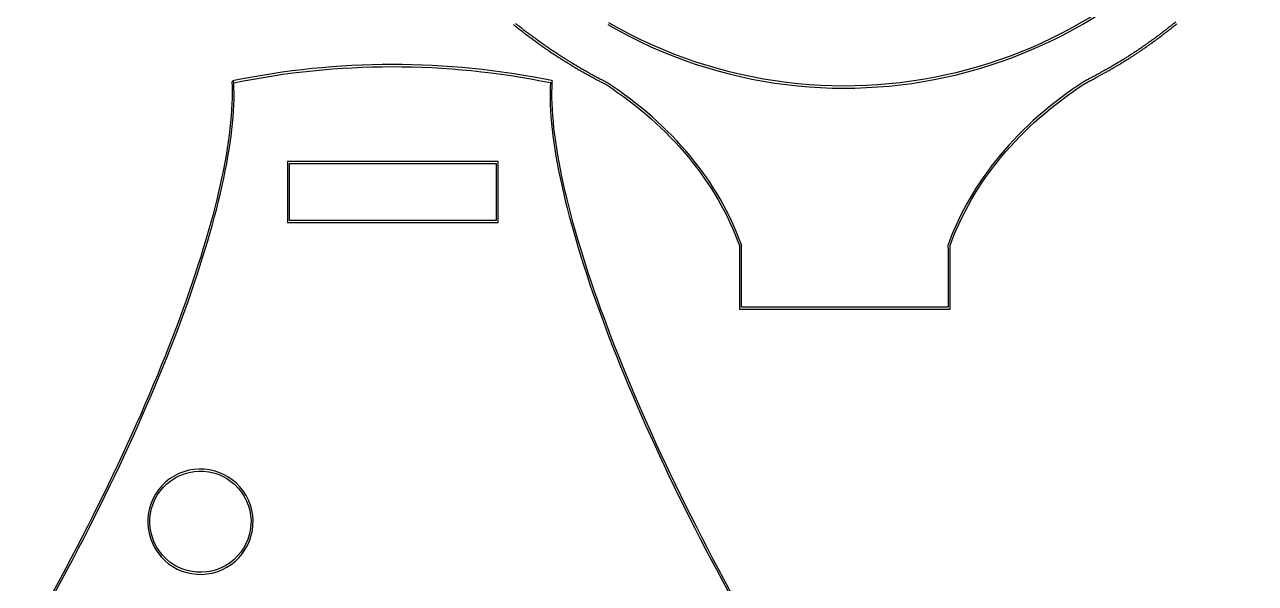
# Model space of a CAD drawing. Extents: x 10 to 440, y 10 to 290.
# Drawn here: x 228.1 to 286.6, y 95.4 to 121.9 of the extents above; entities that cross this region are included whole.
import ezdxf

# ---------------------------------------------------------------- set-up
doc = ezdxf.new("R2010")
doc.units = 0
doc.layers.add('Layer_1', color=7, linetype='CONTINUOUS')

msp = doc.modelspace()

# ---------------------------------------------------------------- linework, layer by layer
at = {"layer": 'Layer_1', "color": 7}
for p, q in [((251.341125, 121.8962), (251.374328, 121.8708)), ((251.85675, 121.4938), (251.884094, 121.4704)), ((251.944641, 121.5505), (251.917297, 121.572)), ((252.817688, 120.9138), (252.786438, 120.9372)), ((252.819641, 120.9118), (252.817688, 120.9138)), ((281.817688, 121.277), (281.817688, 121.279)), ((281.876281, 121.197), (281.878234, 121.197)), ((281.878234, 121.197), (281.878234, 121.1989)), ((282.038391, 121.443), (282.016906, 121.4274)), ((282.077453, 121.3473), (282.098938, 121.363)), ((282.210266, 121.4489), (282.212219, 121.4489)), ((252.727844, 120.8552), (252.761047, 120.8317)), ((253.434875, 120.3786), (253.436828, 120.3766)), ((253.436828, 120.3766), (253.454406, 120.3649)), ((253.509094, 120.4509), (253.489562, 120.4626)), ((253.509094, 120.4489), (253.509094, 120.4509)), ((281.276672, 120.8903), (281.276672, 120.8923)), ((253.979797, 120.152), (253.977844, 120.152)), ((254.593078, 119.7848), (254.591125, 119.7848)), ((279.802062, 119.9528), (279.776672, 119.9352)), ((279.804016, 119.9528), (279.802062, 119.9528)), ((279.829406, 119.8512), (279.854797, 119.8669)), ((279.829406, 119.8493), (279.829406, 119.8512)), ((279.971984, 120.0524), (279.960266, 120.0466)), ((279.983703, 120.0524), (279.971984, 120.0524)), ((279.997375, 119.9528), (280.013, 119.9528)), ((280.013, 119.9528), (280.024719, 119.9606)), ((238.077179, 119.177751), (237.978604, 119.172708)), ((237.978604, 119.172708), (237.979579, 119.171019)), ((238.017633, 119.222307), (238.077179, 119.177751)), ((253.190442, 119.227365), (253.14802, 119.234442)), ((253.187009, 119.182531), (253.190442, 119.227365)), ((253.190442, 119.227365), (253.190442, 119.227365)), ((254.897766, 119.4958), (254.897766, 119.4977)), ((254.897766, 119.4977), (254.917297, 119.486)), ((254.917297, 119.486), (254.938781, 119.4723)), ((254.968078, 119.572), (254.946594, 119.5837)), ((254.987609, 119.5602), (254.968078, 119.572)), ((254.989562, 119.5602), (254.987609, 119.5602)), ((255.300109, 119.279), (255.300109, 119.277)), ((255.770812, 119.1481), (255.768859, 119.1481)), ((255.772766, 119.1462), (255.770812, 119.1481)), ((278.434875, 119.195), (278.432922, 119.195)), ((278.438781, 119.197), (278.434875, 119.195)), ((278.868469, 119.3102), (278.870422, 119.3102)), ((278.940734, 119.4626), (278.917297, 119.4509)), ((278.946594, 119.4723), (278.940734, 119.4626)), ((278.958312, 119.4782), (278.946594, 119.4723)), ((278.966125, 119.363), (279.011047, 119.3864)), ((279.011047, 119.3864), (279.016906, 119.3962)), ((279.221984, 119.5095), (279.221984, 119.5075)), ((279.288391, 119.5446), (279.288391, 119.5466)), ((279.288391, 119.5466), (279.290344, 119.5466)), ((279.411438, 119.7302), (279.399719, 119.7243)), ((279.423156, 119.7302), (279.411438, 119.7302)), ((279.438781, 119.6305), (279.4505, 119.6305)), ((279.4505, 119.6305), (279.462219, 119.6364)), ((253.094175, 119.140204), (253.094175, 119.140204)), ((250.572436, 115.398908), (240.621269, 115.398906)), ((240.621269, 115.398906), (240.62127, 112.498507)), ((240.720879, 115.299296), (250.521656, 115.299298)), ((240.72088, 112.598117), (240.720879, 115.299296)), ((250.521656, 115.299298), (250.521656, 112.598119)), ((250.521656, 115.299298), (250.521656, 115.299298)), ((250.621266, 115.398908), (250.572436, 115.398908)), ((250.621266, 112.498509), (250.621266, 115.398908)), ((250.621266, 115.398908), (250.621266, 115.398908)), ((240.62127, 112.498507), (250.621266, 112.498509)), ((250.521656, 112.598119), (240.72088, 112.598117)), ((262.065734, 111.4059), (262.065734, 111.3805)), ((262.065734, 111.3805), (262.065734, 111.3317)), ((262.065734, 111.3317), (262.065734, 108.3805)), ((262.165344, 111.4255), (262.163391, 111.4333)), ((262.165344, 111.3317), (262.165344, 111.4255)), ((262.165344, 111.2809), (262.165344, 111.3317)), ((262.165344, 108.4802), (262.165344, 111.2809)), ((271.968078, 111.4333), (271.964172, 111.4255)), ((271.964172, 111.4255), (271.964172, 111.2809)), ((271.964172, 111.2809), (271.966125, 111.2809)), ((271.966125, 111.2809), (271.966125, 108.4802)), ((272.063781, 111.3805), (272.063781, 111.404)), ((272.065734, 111.3805), (272.063781, 111.3805)), ((272.065734, 108.3805), (272.065734, 111.3805)), ((262.065734, 108.3805), (262.116516, 108.3805)), ((262.116516, 108.3805), (272.014953, 108.3805)), ((271.966125, 108.4802), (262.165344, 108.4802)), ((272.014953, 108.3805), (272.065734, 108.3805)), ((238.567923, 99.499651), (238.567923, 99.499651)), ((238.654187, 99.549456), (238.654187, 99.549456))]:
    msp.add_line(p, q, dxfattribs=at)
for points in [[(255.816004, 121.894175), (266.57708, 115.681265), (280.338676, 119.368688), (286.551576, 130.129746)], [(286.465311, 130.179551), (280.279411, 119.465258), (266.580072, 115.794546), (255.865804, 121.980431)], [(251.374328, 121.8708), (251.422855, 121.8316), (251.471994, 121.7924), (251.520812, 121.7536)], [(251.583312, 121.8317), (251.534689, 121.8704), (251.485161, 121.9099), (251.436828, 121.9489)], [(251.520812, 121.7536), (251.631744, 121.6656), (251.74434, 121.5799), (251.85675, 121.4938)], [(251.917297, 121.572), (251.805336, 121.6577), (251.693801, 121.7441), (251.583312, 121.8317)], [(252.095031, 121.4372), (252.044691, 121.4748), (251.994695, 121.5125), (251.944641, 121.5505)], [(282.149719, 121.529), (282.11273, 121.5009), (282.075536, 121.4709), (282.038391, 121.443)], [(282.278625, 121.6266), (282.236269, 121.5939), (282.192285, 121.5614), (282.149719, 121.529)], [(282.212219, 121.4489), (282.254956, 121.4815), (282.296646, 121.5137), (282.339172, 121.5466)], [(282.41925, 121.736), (282.372107, 121.6992), (282.326032, 121.6631), (282.278625, 121.6266)], [(282.339172, 121.5466), (282.386769, 121.5832), (282.434417, 121.6209), (282.48175, 121.6579)], [(282.503234, 121.8005), (282.475775, 121.7788), (282.4468, 121.7576), (282.41925, 121.736)], [(282.48175, 121.6579), (282.509411, 121.6795), (282.536212, 121.7006), (282.563781, 121.7223)], [(282.616516, 121.8923), (282.57827, 121.8615), (282.541661, 121.831), (282.503234, 121.8005)], [(282.563781, 121.7223), (282.602362, 121.753), (282.640617, 121.7833), (282.679016, 121.8141)], [(282.768859, 122.0153), (282.718649, 121.9744), (282.667043, 121.9328), (282.616516, 121.8923)], [(282.679016, 121.8141), (282.729746, 121.8548), (282.780948, 121.8961), (282.831359, 121.9372)], [(251.884094, 121.4704), (251.934349, 121.4322), (251.985895, 121.3949), (252.036438, 121.3571)], [(252.036438, 121.3571), (252.094244, 121.3139), (252.152086, 121.2709), (252.210266, 121.2282)], [(252.268859, 121.3083), (252.210913, 121.3508), (252.152607, 121.3941), (252.095031, 121.4372)], [(252.210266, 121.2282), (252.268248, 121.1853), (252.325743, 121.1436), (252.384094, 121.1012)], [(252.442688, 121.1813), (252.38457, 121.2235), (252.32661, 121.2656), (252.268859, 121.3083)], [(252.384094, 121.1012), (252.497922, 121.0188), (252.612641, 120.9357), (252.727844, 120.8552)], [(252.786438, 120.9372), (252.671258, 121.0177), (252.556487, 121.0989), (252.442688, 121.1813)], [(252.971984, 120.8063), (252.921536, 120.8409), (252.869833, 120.8769), (252.819641, 120.9118)], [(281.376281, 120.9606), (281.342987, 120.9373), (281.31008, 120.9135), (281.276672, 120.8903)], [(281.4505, 121.0134), (281.425947, 120.996), (281.400897, 120.9779), (281.376281, 120.9606)], [(281.434875, 120.8786), (281.459589, 120.8959), (281.484443, 120.9139), (281.509094, 120.9313)], [(281.585266, 121.1091), (281.540334, 121.0766), (281.495647, 121.0455), (281.4505, 121.0134)], [(281.509094, 120.9313), (281.554422, 120.9636), (281.598747, 120.9964), (281.643859, 121.029)], [(281.743469, 121.2243), (281.690842, 121.1859), (281.638191, 121.147), (281.585266, 121.1091)], [(281.643859, 121.029), (281.696998, 121.0671), (281.751178, 121.1057), (281.804016, 121.1442)], [(281.817688, 121.279), (281.793137, 121.261), (281.768086, 121.2422), (281.743469, 121.2243)], [(281.804016, 121.1442), (281.828731, 121.1622), (281.851632, 121.1789), (281.876281, 121.197)], [(281.864562, 121.3141), (281.848762, 121.3021), (281.833517, 121.289), (281.817688, 121.277)], [(282.016906, 121.4274), (281.966509, 121.3894), (281.915248, 121.3518), (281.864562, 121.3141)], [(281.878234, 121.1989), (281.894127, 121.2109), (281.909245, 121.222), (281.925109, 121.2341)], [(281.925109, 121.2341), (281.975998, 121.2718), (282.026853, 121.3092), (282.077453, 121.3473)], [(282.098938, 121.363), (282.136644, 121.3913), (282.172719, 121.4204), (282.210266, 121.4489)], [(252.761047, 120.8317), (252.812177, 120.7962), (252.86395, 120.7595), (252.915344, 120.7243)], [(252.915344, 120.7243), (252.974372, 120.6838), (253.033704, 120.6432), (253.093078, 120.6032)], [(253.147766, 120.6872), (253.088629, 120.727), (253.030777, 120.766), (252.971984, 120.8063)], [(253.093078, 120.6032), (253.176111, 120.5473), (253.259381, 120.4921), (253.343078, 120.4372)], [(253.397766, 120.5212), (253.314403, 120.5758), (253.230466, 120.6315), (253.147766, 120.6872)], [(253.343078, 120.4372), (253.373929, 120.4171), (253.403936, 120.3986), (253.434875, 120.3786)], [(253.489562, 120.4626), (253.458747, 120.4825), (253.428493, 120.5011), (253.397766, 120.5212)], [(253.454406, 120.3649), (253.511387, 120.3279), (253.569001, 120.2921), (253.626281, 120.2555)], [(253.680969, 120.3395), (253.623918, 120.3759), (253.565846, 120.4121), (253.509094, 120.4489)], [(253.854797, 120.2302), (253.796713, 120.2664), (253.738752, 120.3028), (253.680969, 120.3395)], [(280.495422, 120.3708), (280.441403, 120.3362), (280.387597, 120.3015), (280.333312, 120.2673)], [(280.554016, 120.4079), (280.534608, 120.3956), (280.514863, 120.3831), (280.495422, 120.3708)], [(280.550109, 120.2868), (280.569629, 120.2991), (280.589218, 120.3115), (280.608703, 120.3239)], [(280.659484, 120.4762), (280.624584, 120.4538), (280.589028, 120.4301), (280.554016, 120.4079)], [(280.608703, 120.3239), (280.644317, 120.3465), (280.678673, 120.3695), (280.714172, 120.3923)], [(280.804016, 120.572), (280.756269, 120.5402), (280.707449, 120.5077), (280.659484, 120.4762)], [(280.714172, 120.3923), (280.762784, 120.4242), (280.812268, 120.4557), (280.860656, 120.488)], [(280.946594, 120.6677), (280.899429, 120.6356), (280.8514, 120.6037), (280.804016, 120.572)], [(280.860656, 120.488), (280.908231, 120.5199), (280.95588, 120.5514), (281.003234, 120.5837)], [(281.054016, 120.7399), (281.018149, 120.7155), (280.982587, 120.6918), (280.946594, 120.6677)], [(281.003234, 120.5837), (281.039372, 120.608), (281.074646, 120.6334), (281.110656, 120.6579)], [(281.214172, 120.8493), (281.161192, 120.813), (281.107275, 120.7758), (281.054016, 120.7399)], [(281.110656, 120.6579), (281.164129, 120.6939), (281.21762, 120.7289), (281.270812, 120.7653)], [(281.276672, 120.8923), (281.255723, 120.8779), (281.235165, 120.8636), (281.214172, 120.8493)], [(281.270812, 120.7653), (281.29189, 120.7796), (281.312279, 120.7939), (281.333312, 120.8083)], [(281.333312, 120.8083), (281.366855, 120.8316), (281.401447, 120.8551), (281.434875, 120.8786)], [(253.14802, 119.234442), (248.156392, 120.258458), (243.007653, 120.254137), (238.017633, 119.222307)], [(238.073032, 119.130254), (243.027693, 120.149787), (248.13798, 120.152288), (253.094175, 119.140204)], [(253.626281, 120.2555), (253.683832, 120.219), (253.742262, 120.1823), (253.800109, 120.1462)], [(253.800109, 120.1462), (253.841629, 120.12), (253.883437, 120.094), (253.925109, 120.068)], [(253.977844, 120.152), (253.936338, 120.1779), (253.89615, 120.2041), (253.854797, 120.2302)], [(253.925109, 120.068), (253.950968, 120.0516), (253.977316, 120.0355), (254.003234, 120.0192)], [(254.055969, 120.1032), (254.030154, 120.1195), (254.005552, 120.1357), (253.979797, 120.152)], [(254.003234, 120.0192), (254.119679, 119.9479), (254.237199, 119.8758), (254.354797, 119.8063)], [(254.405578, 119.8942), (254.28845, 119.9634), (254.171947, 120.0321), (254.055969, 120.1032)], [(254.354797, 119.8063), (254.41712, 119.7698), (254.479659, 119.7349), (254.542297, 119.6989)], [(254.591125, 119.7848), (254.528738, 119.8207), (254.467652, 119.8578), (254.405578, 119.8942)], [(254.778625, 119.6774), (254.716068, 119.7129), (254.655326, 119.7488), (254.593078, 119.7848)], [(279.557922, 119.8083), (279.512834, 119.7821), (279.468408, 119.7561), (279.423156, 119.7302)], [(279.645812, 119.8591), (279.616965, 119.842), (279.586838, 119.8252), (279.557922, 119.8083)], [(279.608703, 119.7204), (279.637735, 119.7374), (279.66763, 119.756), (279.696594, 119.7731)], [(279.704406, 119.8942), (279.684652, 119.8825), (279.665599, 119.8707), (279.645812, 119.8591)], [(279.696594, 119.7731), (279.71646, 119.7848), (279.735354, 119.7946), (279.755188, 119.8063)], [(279.776672, 119.9352), (279.753043, 119.9213), (279.728081, 119.908), (279.704406, 119.8942)], [(279.755188, 119.8063), (279.779721, 119.8206), (279.804922, 119.8349), (279.829406, 119.8493)], [(279.960266, 120.0466), (279.90812, 120.0151), (279.856391, 119.9839), (279.804016, 119.9528)], [(279.854797, 119.8669), (279.902839, 119.8954), (279.949525, 119.924), (279.997375, 119.9528)], [(280.077453, 120.1091), (280.046201, 120.09), (280.015039, 120.0713), (279.983703, 120.0524)], [(280.024719, 119.9606), (280.059462, 119.9816), (280.095547, 120.002), (280.130188, 120.0231)], [(280.182922, 120.1735), (280.148077, 120.1518), (280.112405, 120.1306), (280.077453, 120.1091)], [(280.130188, 120.0231), (280.16528, 120.0447), (280.200672, 120.0677), (280.235656, 120.0895)], [(280.333312, 120.2673), (280.283055, 120.2358), (280.233402, 120.2046), (280.182922, 120.1735)], [(280.235656, 120.0895), (280.286339, 120.1207), (280.335588, 120.1517), (280.386047, 120.1833)], [(280.386047, 120.1833), (280.44055, 120.2176), (280.495873, 120.2521), (280.550109, 120.2868)], [(237.979579, 119.171019), (238.118803, 116.544078), (237.212096, 112.579583), (235.494403, 107.932519)], [(255.656501, 107.940412), (253.938528, 112.596467), (253.036259, 116.563619), (253.187009, 119.182531)], [(254.542297, 119.6989), (254.604794, 119.6628), (254.666988, 119.6271), (254.729797, 119.5915)], [(254.729797, 119.5915), (254.785599, 119.5599), (254.841722, 119.527), (254.897766, 119.4958)], [(254.946594, 119.5837), (254.890774, 119.6147), (254.834204, 119.6459), (254.778625, 119.6774)], [(254.938781, 119.4723), (254.975151, 119.4525), (255.011689, 119.4334), (255.048156, 119.4138)], [(255.096984, 119.5016), (255.061166, 119.5209), (255.025286, 119.5408), (254.989562, 119.5602)], [(255.048156, 119.4138), (255.088312, 119.3919), (255.128975, 119.3689), (255.16925, 119.3473)], [(255.216125, 119.4372), (255.176012, 119.4587), (255.136979, 119.4799), (255.096984, 119.5016)], [(255.16925, 119.3473), (255.184776, 119.339), (255.200582, 119.3322), (255.216125, 119.3239)], [(255.263, 119.4118), (255.247519, 119.4201), (255.231588, 119.4289), (255.216125, 119.4372)], [(255.216125, 119.3239), (255.244059, 119.3088), (255.272118, 119.294), (255.300109, 119.279)], [(255.346984, 119.3669), (255.319105, 119.3818), (255.290822, 119.3968), (255.263, 119.4118)], [(255.300109, 119.277), (255.336653, 119.2579), (255.372846, 119.2393), (255.409484, 119.2204)], [(255.456359, 119.3102), (255.419868, 119.3291), (255.383382, 119.3478), (255.346984, 119.3669)], [(255.409484, 119.2204), (255.462202, 119.1928), (255.514774, 119.1656), (255.567688, 119.1384)], [(255.614562, 119.2282), (255.561861, 119.2553), (255.508867, 119.2828), (255.456359, 119.3102)], [(255.768859, 119.1481), (255.717367, 119.1742), (255.665872, 119.2017), (255.614562, 119.2282)], [(278.432922, 119.195), (275.305256, 117.1726), (273.050644, 114.4656), (271.968078, 111.4333)], [(278.54425, 119.2516), (278.508881, 119.2333), (278.474238, 119.2152), (278.438781, 119.197)], [(278.483703, 119.1071), (278.519302, 119.1254), (278.555614, 119.1453), (278.591125, 119.1638)], [(278.593078, 119.277), (278.576584, 119.2684), (278.560763, 119.2603), (278.54425, 119.2516)], [(278.591125, 119.1638), (278.607705, 119.1724), (278.623393, 119.1804), (278.639953, 119.1891)], [(278.686828, 119.3278), (278.655576, 119.3111), (278.624401, 119.2936), (278.593078, 119.277)], [(278.639953, 119.1891), (278.671402, 119.2058), (278.702326, 119.2232), (278.733703, 119.2399)], [(278.821594, 119.3981), (278.776797, 119.3744), (278.731769, 119.3513), (278.686828, 119.3278)], [(278.733703, 119.2399), (278.778825, 119.2635), (278.823492, 119.2864), (278.868469, 119.3102)], [(278.917297, 119.4509), (278.885359, 119.4335), (278.853607, 119.4154), (278.821594, 119.3981)], [(278.870422, 119.3102), (278.902564, 119.3275), (278.934059, 119.3455), (278.966125, 119.363)], [(279.112609, 119.5622), (279.061464, 119.534), (279.009655, 119.506), (278.958312, 119.4782)], [(279.016906, 119.3962), (279.065124, 119.4223), (279.113393, 119.4498), (279.161438, 119.4762)], [(279.173156, 119.5954), (279.153401, 119.5844), (279.132395, 119.5731), (279.112609, 119.5622)], [(279.161438, 119.4762), (279.181302, 119.4872), (279.20215, 119.4984), (279.221984, 119.5095)], [(279.239562, 119.6325), (279.217556, 119.6204), (279.195199, 119.6074), (279.173156, 119.5954)], [(279.221984, 119.5075), (279.244615, 119.5198), (279.265798, 119.5322), (279.288391, 119.5446)], [(279.399719, 119.7243), (279.346881, 119.6938), (279.292623, 119.6626), (279.239562, 119.6325)], [(279.290344, 119.5466), (279.340283, 119.5749), (279.389038, 119.6019), (279.438781, 119.6305)], [(279.462219, 119.6364), (279.510986, 119.6643), (279.560125, 119.6922), (279.608703, 119.7204)], [(235.589278, 107.89709), (237.301634, 112.529699), (238.203637, 116.475381), (238.073032, 119.130254)], [(253.094175, 119.140204), (252.953028, 116.492841), (253.849604, 112.545288), (255.561446, 107.905832)], [(255.567688, 119.1384), (255.619203, 119.1118), (255.670286, 119.0864), (255.721984, 119.0602)], [(255.721984, 119.0602), (258.791432, 117.0545), (261.000285, 114.3863), (262.065734, 111.4059)], [(262.163391, 111.4333), (261.090015, 114.4409), (258.861977, 117.1285), (255.772766, 119.1462)], [(272.063781, 111.404), (273.13789, 114.4094), (275.375697, 117.0961), (278.483703, 119.1071)], [(235.494403, 107.932519), (233.776423, 103.284711), (231.248091, 97.951096), (228.146049, 92.578215)], [(228.231307, 92.528204), (231.335905, 97.905517), (233.868868, 103.242671), (235.589278, 107.89709)], [(255.561446, 107.905832), (257.281861, 103.24315), (259.818401, 97.892016), (262.931695, 92.499575)], [(263.01796, 92.54938), (259.907231, 97.937378), (257.37447, 103.284366), (255.656501, 107.940412)], [(238.654187, 99.549456), (237.964127, 100.744675), (236.434343, 101.154579), (235.239125, 100.464519)], [(235.239125, 100.464519), (234.043907, 99.774459), (233.634002, 98.244675), (234.324062, 97.049456)], [(235.28893, 100.378254), (236.437348, 101.041294), (237.904883, 100.64807), (238.567923, 99.499651)], [(234.410327, 97.099261), (233.747287, 98.24768), (234.140512, 99.715214), (235.28893, 100.378254)], [(238.567923, 99.499651), (239.230963, 98.351233), (238.837738, 96.883699), (237.68932, 96.220659)], [(237.739125, 96.134394), (238.934343, 96.824454), (239.344247, 98.354238), (238.654187, 99.549456)], [(234.324062, 97.049456), (235.014122, 95.854238), (236.543907, 95.444334), (237.739125, 96.134394)], [(237.68932, 96.220659), (236.540902, 95.557619), (235.073367, 95.950843), (234.410327, 97.099261)]]:
    msp.add_open_spline(points, degree=3, dxfattribs=at)

doc.saveas('drawing.dxf')
